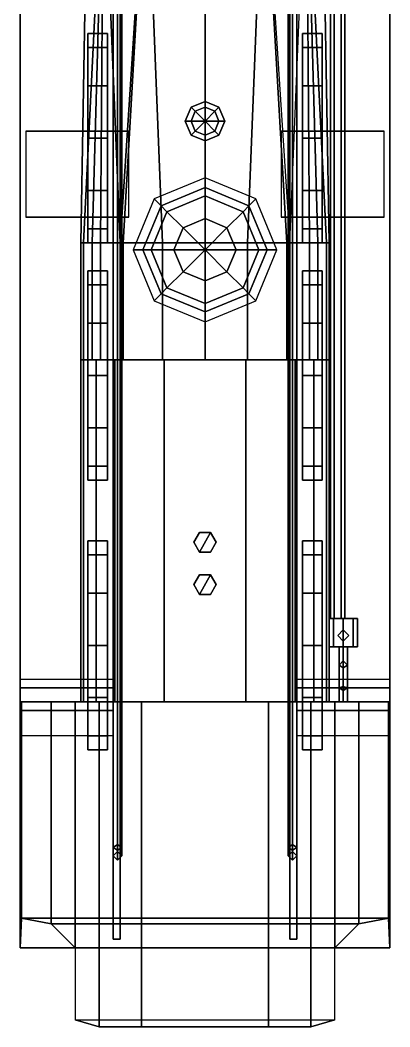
# Model space of a CAD drawing. Extents: x -1.3 to 1.3, y -6 to 6.1.
# Drawn here: x -1.31 to 1.31, y -6.05 to 1.07 of the extents above; entities that cross this region are included whole.
import ezdxf

# ---------------------------------------------------------------- set-up
doc = ezdxf.new("R2010")
doc.units = 0
doc.layers.get('0').update_dxf_attribs({"linetype": 'CONTINUOUS'})
doc.layers.add('WHEELS', color=2, linetype='CONTINUOUS')

msp = doc.modelspace()

# ---------------------------------------------------------------- linework, layer by layer
for points in [[(-0.65, 5.51, 0.37), (-0.65, -3.75, 0.37), (-0.65, -3.75, 1.88), (-0.65, 4.6, 1.88)], [(-0.6, -3.75, 1.88), (-0.6, -3.75, 0.37), (-0.6, 5.51, 0.37), (-0.6, 4.6, 1.88)], [(0.6, 5.51, 0.37), (0.6, -3.75, 0.37), (0.6, -3.75, 1.88), (0.6, 4.6, 1.88)], [(0.65, -3.75, 1.88), (0.65, -3.75, 0.37), (0.65, 5.51, 0.37), (0.65, 4.6, 1.88)], [(-0.65, 4.6, 1.88), (-0.65, -3.75, 1.88), (-0.6, -3.75, 1.88), (-0.6, 4.6, 1.88)], [(0.6, 4.6, 1.88), (0.6, -3.75, 1.88), (0.65, -3.75, 1.88), (0.65, 4.6, 1.88)], [(-1.31, 4.52, 1.7), (-1.31, 4.42, 1.61), (-1.31, -3.59, 1.61), (-1.31, -3.75, 1.7)], [(-0.65, -3.75, 1.7), (-0.65, 4.52, 1.7), (-1.31, 4.52, 1.7), (-1.31, -3.75, 1.7)], [(1.31, -3.75, 1.7), (1.31, 4.52, 1.7), (0.65, 4.52, 1.7), (0.65, -3.75, 1.7)], [(1.31, -3.59, 1.61), (1.31, 4.42, 1.61), (1.31, 4.52, 1.7), (1.31, -3.75, 1.7)], [(0.965, 3.795, 2.7733), (0.915, 3.745, 2.7733), (0.915, -3.16, 2.7733), (0.965, -3.16, 2.7733)], [(0.915, 3.745, 2.6867), (0.965, 3.795, 2.6867), (0.965, -3.16, 2.6867), (0.915, -3.16, 2.6867)], [(0.99, 3.82, 2.73), (0.965, 3.795, 2.7733), (0.965, -3.16, 2.7733), (0.99, -3.16, 2.73)], [(0.965, 3.795, 2.6867), (0.99, 3.82, 2.73), (0.99, -3.16, 2.73), (0.965, -3.16, 2.6867)], [(0.915, 3.745, 2.7733), (0.89, 3.72, 2.73), (0.89, -3.16, 2.73), (0.915, -3.16, 2.7733)], [(0.89, 3.72, 2.73), (0.915, 3.745, 2.6867), (0.915, -3.16, 2.6867), (0.89, -3.16, 2.73)], [(-0.65, 2.75, 0.28), (-0.62, 2.78, 0.25), (-0.62, -4.8, 0.25), (-0.65, -4.78, 0.28)], [(-0.62, 2.78, 0.25), (-0.59, 2.75, 0.28), (-0.59, -4.78, 0.28), (-0.62, -4.8, 0.25)], [(0.59, 2.75, 0.28), (0.62, 2.78, 0.25), (0.62, -4.8, 0.25), (0.59, -4.78, 0.28)], [(0.62, 2.78, 0.25), (0.65, 2.75, 0.28), (0.65, -4.78, 0.28), (0.62, -4.8, 0.25)], [(-0.62, 2.72, 0.31), (-0.65, 2.75, 0.28), (-0.65, -4.78, 0.28), (-0.62, -4.76, 0.31)], [(-0.59, 2.75, 0.28), (-0.62, 2.72, 0.31), (-0.62, -4.76, 0.31), (-0.59, -4.78, 0.28)], [(0.62, 2.72, 0.31), (0.59, 2.75, 0.28), (0.59, -4.78, 0.28), (0.62, -4.76, 0.31)], [(0.65, 2.75, 0.28), (0.62, 2.72, 0.31), (0.62, -4.76, 0.31), (0.65, -4.78, 0.28)], [(-0.83, 2.36, 2.73), (-0.7188, 2.36, 2.315), (-0.8, -0.5, 2.4), (-0.88, -0.5, 2.73)], [(-0.7188, 2.36, 3.145), (-0.83, 2.36, 2.73), (-0.88, -0.5, 2.73), (-0.86, -0.5, 3.11)], [(-0.7188, 2.36, 3.145), (-0.7188, 2.36, 3.145), (-0.86, -0.5, 3.11), (-0.74, -0.5, 3.38)], [(-0.8, -0.5, 2.4), (-0.7188, 2.36, 2.315), (-0.6, -0.5, 2.12)], [(-0.415, 2.36, 3.4488), (-0.7188, 2.36, 3.145), (-0.74, -0.5, 3.38), (-0.58, -0.5, 3.56)], [(-0.7188, 2.36, 2.315), (-0.415, 2.36, 2.0112), (-0.6, -0.5, 2.12)], [(-0.6, -0.5, 2.12), (-0.415, 2.36, 2.0112), (-0.3, -0.5, 1.94)], [(-0.415, 2.36, 3.4488), (-0.415, 2.36, 3.4488), (-0.58, -0.5, 3.56), (-0.3, -0.5, 3.72)], [(0, 2.36, 3.56), (-0.415, 2.36, 3.4488), (-0.3, -0.5, 3.72), (0, -0.5, 3.76)], [(-0.415, 2.36, 2.0112), (0, 2.36, 1.9), (0, -0.5, 1.9), (-0.3, -0.5, 1.94)], [(0.415, 2.36, 3.4488), (0, 2.36, 3.56), (0, -0.5, 3.76), (0.3, -0.5, 3.72)], [(0, 2.36, 1.9), (0.415, 2.36, 2.0112), (0.3, -0.5, 1.94), (0, -0.5, 1.9)], [(0.415, 2.36, 2.0112), (0.415, 2.36, 2.0112), (0.6, -0.5, 2.12), (0.3, -0.5, 1.94)], [(0.415, 2.36, 3.4488), (0.415, 2.36, 3.4488), (0.3, -0.5, 3.72), (0.58, -0.5, 3.56)], [(0.7188, 2.36, 3.145), (0.415, 2.36, 3.4488), (0.58, -0.5, 3.56), (0.74, -0.5, 3.38)], [(0.7188, 2.36, 2.315), (0.7188, 2.36, 2.315), (0.8, -0.5, 2.4), (0.6, -0.5, 2.12)], [(0.83, 2.36, 2.73), (0.7188, 2.36, 3.145), (0.86, -0.5, 3.11), (0.88, -0.5, 2.73)], [(0.7188, 2.36, 2.315), (0.83, 2.36, 2.73), (0.88, -0.5, 2.73), (0.8, -0.5, 2.4)], [(0.7188, 2.36, 3.145), (0.7188, 2.36, 3.145), (0.74, -0.5, 3.38), (0.86, -0.5, 3.11)], [(0, 0.459, 3.869), (0, 0.5, 3.77), (-0.099, 0.459, 3.77), (-0.07, 0.43, 3.869)], [(0, 0.5, 3.68), (-0.099, 0.459, 3.65), (-0.099, 0.459, 3.77), (0, 0.5, 3.77)], [(0.07, 0.43, 3.869), (0.099, 0.459, 3.77), (0, 0.5, 3.77), (0, 0.459, 3.869)], [(0.099, 0.459, 3.65), (0, 0.5, 3.68), (0, 0.5, 3.77), (0.099, 0.459, 3.77)], [(-0.07, 0.43, 3.869), (-0.099, 0.459, 3.77), (-0.14, 0.36, 3.77), (-0.099, 0.36, 3.869)], [(-0.099, 0.459, 3.65), (-0.14, 0.36, 3.63), (-0.14, 0.36, 3.77), (-0.099, 0.459, 3.77)], [(0, 0.36, 3.91), (-0.07, 0.43, 3.869), (-0.099, 0.36, 3.869), (0, 0.36, 3.91)], [(0, 0.36, 3.91), (0, 0.459, 3.869), (-0.07, 0.43, 3.869), (0, 0.36, 3.91)], [(0, 0.36, 3.91), (0.07, 0.43, 3.869), (0, 0.459, 3.869), (0, 0.36, 3.91)], [(0, 0.36, 3.91), (0.099, 0.36, 3.869), (0.07, 0.43, 3.869), (0, 0.36, 3.91)], [(0.099, 0.36, 3.869), (0.14, 0.36, 3.77), (0.099, 0.459, 3.77), (0.07, 0.43, 3.869)], [(0.14, 0.36, 3.63), (0.099, 0.459, 3.65), (0.099, 0.459, 3.77), (0.14, 0.36, 3.77)], [(-0.099, 0.36, 3.869), (-0.14, 0.36, 3.77), (-0.099, 0.261, 3.77), (-0.07, 0.29, 3.869)], [(-0.14, 0.36, 3.63), (-0.099, 0.261, 3.67), (-0.099, 0.261, 3.77), (-0.14, 0.36, 3.77)], [(0, 0.36, 3.91), (-0.099, 0.36, 3.869), (-0.07, 0.29, 3.869), (0, 0.36, 3.91)], [(0, 0.36, 3.91), (-0.07, 0.29, 3.869), (0, 0.261, 3.869), (0, 0.36, 3.91)], [(0, 0.36, 3.91), (0, 0.261, 3.869), (0.07, 0.29, 3.869), (0, 0.36, 3.91)], [(0, 0.36, 3.91), (0.07, 0.29, 3.869), (0.099, 0.36, 3.869), (0, 0.36, 3.91)], [(0.07, 0.29, 3.869), (0.099, 0.261, 3.77), (0.14, 0.36, 3.77), (0.099, 0.36, 3.869)], [(0.099, 0.261, 3.67), (0.14, 0.36, 3.63), (0.14, 0.36, 3.77), (0.099, 0.261, 3.77)], [(-0.54, 0.29, 2.14), (-1.27, 0.29, 1.7), (-1.27, -0.32, 1.7), (-0.54, -0.32, 2.14)], [(-0.54, 0.29, 2.14), (-0.65, 0.29, 1.7), (-1.27, 0.29, 1.7), (-0.54, 0.29, 2.14)], [(-0.07, 0.29, 3.869), (-0.099, 0.261, 3.77), (0, 0.22, 3.77), (0, 0.261, 3.869)], [(0, 0.261, 3.869), (0, 0.22, 3.77), (0.099, 0.261, 3.77), (0.07, 0.29, 3.869)], [(0.54, -0.32, 2.14), (1.27, -0.32, 1.7), (1.27, 0.29, 1.7), (0.54, 0.29, 2.14)], [(0.54, 0.29, 2.14), (1.27, 0.29, 1.7), (0.65, 0.29, 1.7), (0.54, 0.29, 2.14)], [(-0.099, 0.261, 3.67), (0, 0.22, 3.7), (0, 0.22, 3.77), (-0.099, 0.261, 3.77)], [(0, 0.22, 3.7), (0.099, 0.261, 3.67), (0.099, 0.261, 3.77), (0, 0.22, 3.77)], [(-0.3111, -0.2389, 3.79), (0, -0.11, 3.79), (0, -0.04, 3.72), (-0.3606, -0.1894, 3.63)], [(0, -0.11, 3.79), (0.3111, -0.2389, 3.79), (0.3606, -0.1894, 3.63), (0, -0.04, 3.72)], [(0, -0.1689, 3.88), (0, -0.11, 3.79), (-0.3111, -0.2389, 3.79), (-0.2694, -0.2806, 3.88)], [(0.2694, -0.2806, 3.88), (0.3111, -0.2389, 3.79), (0, -0.11, 3.79), (0, -0.1689, 3.88)], [(-0.44, -0.55, 3.79), (-0.3111, -0.2389, 3.79), (-0.3606, -0.1894, 3.63), (-0.51, -0.55, 3.6)], [(0, -0.33, 3.94), (0, -0.1689, 3.88), (-0.2694, -0.2806, 3.88), (-0.1556, -0.3944, 3.94)], [(0.1556, -0.3944, 3.94), (0.2694, -0.2806, 3.88), (0, -0.1689, 3.88), (0, -0.33, 3.94)], [(0.3111, -0.2389, 3.79), (0.44, -0.55, 3.79), (0.51, -0.55, 3.6), (0.3606, -0.1894, 3.63)], [(-0.2694, -0.2806, 3.88), (-0.3111, -0.2389, 3.79), (-0.44, -0.55, 3.79), (-0.3811, -0.55, 3.88)], [(-0.1556, -0.3944, 3.94), (-0.2694, -0.2806, 3.88), (-0.3811, -0.55, 3.88), (-0.22, -0.55, 3.94)], [(0.22, -0.55, 3.94), (0.3811, -0.55, 3.88), (0.2694, -0.2806, 3.88), (0.1556, -0.3944, 3.94)], [(0.3811, -0.55, 3.88), (0.44, -0.55, 3.79), (0.3111, -0.2389, 3.79), (0.2694, -0.2806, 3.88)], [(-0.54, -0.32, 2.14), (-1.27, -0.32, 1.7), (-0.65, -0.32, 1.7), (-0.54, -0.32, 2.14)], [(0, -0.55, 3.95), (0, -0.33, 3.94), (-0.1556, -0.3944, 3.94), (0, -0.55, 3.95)], [(0, -0.55, 3.95), (0.1556, -0.3944, 3.94), (0, -0.33, 3.94), (0, -0.55, 3.95)], [(0.54, -0.32, 2.14), (0.65, -0.32, 1.7), (1.27, -0.32, 1.7), (0.54, -0.32, 2.14)], [(0, -0.55, 3.95), (-0.1556, -0.3944, 3.94), (-0.22, -0.55, 3.94), (0, -0.55, 3.95)], [(0, -0.55, 3.95), (0.22, -0.55, 3.94), (0.1556, -0.3944, 3.94), (0, -0.55, 3.95)], [(-0.86, -0.5, 3.11), (-0.88, -0.5, 2.73), (-0.88, -1.33, 2.73), (-0.86, -1.33, 3.11)], [(-0.88, -0.5, 2.73), (-0.8, -0.5, 2.4), (-0.8, -1.33, 2.4), (-0.88, -1.33, 2.73)], [(-0.74, -0.5, 3.38), (-0.86, -0.5, 3.11), (-0.86, -1.33, 3.11), (-0.74, -1.33, 3.38)], [(-0.8, -0.5, 2.4), (-0.6, -0.5, 2.12), (-0.6, -1.33, 2.12), (-0.8, -1.33, 2.4)], [(-0.58, -0.5, 3.56), (-0.74, -0.5, 3.38), (-0.74, -1.33, 3.38), (-0.58, -1.33, 3.56)], [(-0.6, -0.5, 2.12), (-0.3, -0.5, 1.94), (-0.3, -1.33, 1.94), (-0.6, -1.33, 2.12)], [(-0.3, -0.5, 3.72), (-0.58, -0.5, 3.56), (-0.58, -1.33, 3.56), (-0.3, -1.33, 3.72)], [(-0.3111, -0.8611, 3.79), (-0.44, -0.55, 3.79), (-0.51, -0.55, 3.6), (-0.3606, -0.9106, 3.66)], [(-0.3811, -0.55, 3.88), (-0.44, -0.55, 3.79), (-0.3111, -0.8611, 3.79), (-0.2694, -0.8194, 3.88)], [(-0.22, -0.55, 3.94), (-0.3811, -0.55, 3.88), (-0.2694, -0.8194, 3.88), (-0.1556, -0.7056, 3.94)], [(0, -0.5, 3.76), (-0.3, -0.5, 3.72), (-0.3, -1.33, 3.72), (0, -1.33, 3.76)], [(-0.3, -0.5, 1.94), (0, -0.5, 1.9), (0, -1.33, 1.9), (-0.3, -1.33, 1.94)], [(0, -0.55, 3.95), (-0.22, -0.55, 3.94), (-0.1556, -0.7056, 3.94), (0, -0.55, 3.95)], [(0, -0.55, 3.95), (-0.1556, -0.7056, 3.94), (0, -0.77, 3.94), (0, -0.55, 3.95)], [(0.3, -0.5, 3.72), (0, -0.5, 3.76), (0, -1.33, 3.76), (0.3, -1.33, 3.72)], [(0, -0.5, 1.9), (0.3, -0.5, 1.94), (0.3, -1.33, 1.94), (0, -1.33, 1.9)], [(0, -0.55, 3.95), (0, -0.77, 3.94), (0.1556, -0.7056, 3.94), (0, -0.55, 3.95)], [(0, -0.55, 3.95), (0.1556, -0.7056, 3.94), (0.22, -0.55, 3.94), (0, -0.55, 3.95)], [(0.1556, -0.7056, 3.94), (0.2694, -0.8194, 3.88), (0.3811, -0.55, 3.88), (0.22, -0.55, 3.94)], [(0.2694, -0.8194, 3.88), (0.3111, -0.8611, 3.79), (0.44, -0.55, 3.79), (0.3811, -0.55, 3.88)], [(0.3, -0.5, 1.94), (0.6, -0.5, 2.12), (0.6, -1.33, 2.12), (0.3, -1.33, 1.94)], [(0.58, -0.5, 3.56), (0.3, -0.5, 3.72), (0.3, -1.33, 3.72), (0.58, -1.33, 3.56)], [(0.44, -0.55, 3.79), (0.3111, -0.8611, 3.79), (0.3606, -0.9106, 3.66), (0.51, -0.55, 3.6)], [(0.74, -0.5, 3.38), (0.58, -0.5, 3.56), (0.58, -1.33, 3.56), (0.74, -1.33, 3.38)], [(0.6, -0.5, 2.12), (0.8, -0.5, 2.4), (0.8, -1.33, 2.4), (0.6, -1.33, 2.12)], [(0.86, -0.5, 3.11), (0.74, -0.5, 3.38), (0.74, -1.33, 3.38), (0.86, -1.33, 3.11)], [(0.8, -0.5, 2.4), (0.88, -0.5, 2.73), (0.88, -1.33, 2.73), (0.8, -1.33, 2.4)], [(0.88, -0.5, 2.73), (0.86, -0.5, 3.11), (0.86, -1.33, 3.11), (0.88, -1.33, 2.73)], [(-0.1556, -0.7056, 3.94), (-0.2694, -0.8194, 3.88), (0, -0.9311, 3.88), (0, -0.77, 3.94)], [(0, -0.77, 3.94), (0, -0.9311, 3.88), (0.2694, -0.8194, 3.88), (0.1556, -0.7056, 3.94)], [(-0.2694, -0.8194, 3.88), (-0.3111, -0.8611, 3.79), (0, -0.99, 3.79), (0, -0.9311, 3.88)], [(0, -0.9311, 3.88), (0, -0.99, 3.79), (0.3111, -0.8611, 3.79), (0.2694, -0.8194, 3.88)], [(0, -0.99, 3.79), (-0.3111, -0.8611, 3.79), (-0.3606, -0.9106, 3.66), (0, -1.06, 3.76)], [(0.3111, -0.8611, 3.79), (0, -0.99, 3.79), (0, -1.06, 3.76), (0.3606, -0.9106, 3.66)], [(-0.88, -1.33, 1.88), (-0.88, -3.75, 1.88), (-0.88, -3.75, 2.73), (-0.88, -1.33, 2.73)], [(0.88, -1.33, 2.73), (0.88, -1.33, 1.88), (-0.88, -1.33, 1.88), (-0.88, -1.33, 2.73)], [(-0.88, -1.33, 2.73), (-0.86, -1.33, 3.3), (0.86, -1.33, 3.3), (0.88, -1.33, 2.73)], [(-0.88, -3.75, 2.73), (-0.86, -3.75, 3.3), (-0.86, -1.33, 3.3), (-0.88, -1.33, 2.73)], [(-0.86, -1.33, 3.3), (-0.86, -3.75, 3.3), (-0.77, -3.75, 3.56), (-0.77, -1.33, 3.56)], [(0.77, -1.33, 3.56), (0.86, -1.33, 3.3), (-0.86, -1.33, 3.3), (-0.77, -1.33, 3.56)], [(-0.77, -3.75, 3.56), (-0.64, -3.75, 3.65), (-0.64, -1.33, 3.65), (-0.77, -1.33, 3.56)], [(-0.77, -1.33, 3.56), (-0.64, -1.33, 3.65), (0.64, -1.33, 3.65), (0.77, -1.33, 3.56)], [(0.29, -1.33, 3.76), (0.64, -1.33, 3.65), (-0.64, -1.33, 3.65), (-0.29, -1.33, 3.76)], [(-0.64, -1.33, 3.65), (-0.64, -3.75, 3.65), (-0.29, -3.75, 3.76), (-0.29, -1.33, 3.76)], [(-0.29, -1.33, 3.76), (-0.29, -3.75, 3.76), (0.29, -3.75, 3.76), (0.29, -1.33, 3.76)], [(0.29, -3.75, 3.76), (0.64, -3.75, 3.65), (0.64, -1.33, 3.65), (0.29, -1.33, 3.76)], [(0.64, -1.33, 3.65), (0.64, -3.75, 3.65), (0.77, -3.75, 3.56), (0.77, -1.33, 3.56)], [(0.77, -3.75, 3.56), (0.86, -3.75, 3.3), (0.86, -1.33, 3.3), (0.77, -1.33, 3.56)], [(0.86, -1.33, 3.3), (0.86, -3.75, 3.3), (0.88, -3.75, 2.73), (0.88, -1.33, 2.73)], [(0.88, -3.75, 2.73), (0.88, -3.75, 1.88), (0.88, -1.33, 1.88), (0.88, -1.33, 2.73)], [(-0.04, -2.5507, 3.76), (-0.08, -2.62, 3.76), (-0.08, -2.62, 3.94), (-0.04, -2.5507, 3.94)], [(-0.04, -2.5507, 3.94), (-0.08, -2.62, 3.94), (-0.04, -2.6893, 3.94), (0.04, -2.5507, 3.94)], [(0.04, -2.5507, 3.76), (-0.04, -2.5507, 3.76), (-0.04, -2.5507, 3.94), (0.04, -2.5507, 3.94)], [(0.04, -2.5507, 3.94), (-0.04, -2.6893, 3.94), (0.04, -2.6893, 3.94), (0.08, -2.62, 3.94)], [(0.08, -2.62, 3.76), (0.04, -2.5507, 3.76), (0.04, -2.5507, 3.94), (0.08, -2.62, 3.94)], [(-0.08, -2.62, 3.76), (-0.04, -2.6893, 3.76), (-0.04, -2.6893, 3.94), (-0.08, -2.62, 3.94)], [(0.04, -2.6893, 3.76), (0.08, -2.62, 3.76), (0.08, -2.62, 3.94), (0.04, -2.6893, 3.94)], [(-0.04, -2.6893, 3.76), (0.04, -2.6893, 3.76), (0.04, -2.6893, 3.94), (-0.04, -2.6893, 3.94)], [(-0.04, -2.8507, 3.94), (-0.08, -2.92, 3.94), (-0.04, -2.9893, 3.94), (0.04, -2.8507, 3.94)], [(-0.04, -2.8507, 3.76), (-0.08, -2.92, 3.76), (-0.08, -2.92, 3.94), (-0.04, -2.8507, 3.94)], [(-0.08, -2.92, 3.76), (-0.04, -2.9893, 3.76), (-0.04, -2.9893, 3.94), (-0.08, -2.92, 3.94)], [(0.04, -2.8507, 3.94), (-0.04, -2.9893, 3.94), (0.04, -2.9893, 3.94), (0.08, -2.92, 3.94)], [(0.04, -2.8507, 3.76), (-0.04, -2.8507, 3.76), (-0.04, -2.8507, 3.94), (0.04, -2.8507, 3.94)], [(0.08, -2.92, 3.76), (0.04, -2.8507, 3.76), (0.04, -2.8507, 3.94), (0.08, -2.92, 3.94)], [(0.04, -2.9893, 3.76), (0.08, -2.92, 3.76), (0.08, -2.92, 3.94), (0.04, -2.9893, 3.94)], [(-0.04, -2.9893, 3.76), (0.04, -2.9893, 3.76), (0.04, -2.9893, 3.94), (-0.04, -2.9893, 3.94)], [(0.9093, -3.16, 2.8007), (0.88, -3.16, 2.73), (0.88, -3.36, 2.73), (0.9093, -3.36, 2.8007)], [(0.88, -3.16, 2.73), (0.9093, -3.16, 2.6593), (0.9093, -3.36, 2.6593), (0.88, -3.36, 2.73)], [(0.88, -3.16, 2.73), (1.0507, -3.16, 2.8007), (1.08, -3.16, 2.73), (0.9093, -3.16, 2.6593)], [(0.9093, -3.16, 2.8007), (0.98, -3.16, 2.83), (1.0507, -3.16, 2.8007), (0.88, -3.16, 2.73)], [(0.98, -3.16, 2.83), (0.9093, -3.16, 2.8007), (0.9093, -3.36, 2.8007), (0.98, -3.36, 2.83)], [(0.9093, -3.16, 2.6593), (0.98, -3.16, 2.63), (0.98, -3.36, 2.63), (0.9093, -3.36, 2.6593)], [(0.9093, -3.16, 2.6593), (1.08, -3.16, 2.73), (1.0507, -3.16, 2.6593), (0.98, -3.16, 2.63)], [(1.0507, -3.16, 2.8007), (0.98, -3.16, 2.83), (0.98, -3.36, 2.83), (1.0507, -3.36, 2.8007)], [(0.98, -3.16, 2.63), (1.0507, -3.16, 2.6593), (1.0507, -3.36, 2.6593), (0.98, -3.36, 2.63)], [(1.08, -3.16, 2.73), (1.0507, -3.16, 2.8007), (1.0507, -3.36, 2.8007), (1.08, -3.36, 2.73)], [(1.0507, -3.16, 2.6593), (1.08, -3.16, 2.73), (1.08, -3.36, 2.73), (1.0507, -3.36, 2.6593)], [(0.98, -3.24, 1.7), (0.94, -3.28, 1.7), (0.94, -3.28, 2.66), (0.98, -3.24, 2.63)], [(1.02, -3.28, 1.7), (0.98, -3.24, 1.7), (0.98, -3.24, 2.63), (1.02, -3.28, 2.66)], [(0.94, -3.28, 1.7), (0.98, -3.32, 1.7), (0.98, -3.32, 2.63), (0.94, -3.28, 2.66)], [(0.98, -3.32, 1.7), (1.02, -3.28, 1.7), (1.02, -3.28, 2.66), (0.98, -3.32, 2.63)], [(1.08, -3.36, 2.73), (0.9093, -3.36, 2.8007), (0.88, -3.36, 2.73), (1.0507, -3.36, 2.6593)], [(1.0507, -3.36, 2.6593), (0.88, -3.36, 2.73), (0.9093, -3.36, 2.6593), (0.98, -3.36, 2.63)], [(1.0507, -3.36, 2.8007), (0.98, -3.36, 2.83), (0.9093, -3.36, 2.8007), (1.08, -3.36, 2.73)], [(0.98, -3.36, 2.76), (0.95, -3.36, 2.73), (0.95, -3.49, 2.73), (0.98, -3.51, 2.76)], [(0.95, -3.36, 2.73), (0.98, -3.36, 2.7), (0.98, -3.46, 2.7), (0.95, -3.49, 2.73)], [(1.01, -3.36, 2.73), (0.98, -3.36, 2.76), (0.98, -3.51, 2.76), (1.01, -3.49, 2.73)], [(0.98, -3.36, 2.7), (1.01, -3.36, 2.73), (1.01, -3.49, 2.73), (0.98, -3.46, 2.7)], [(0.95, -3.49, 2.73), (0.98, -3.46, 2.7), (0.98, -3.64, 2.52), (0.95, -3.65, 2.55)], [(0.98, -3.51, 2.76), (0.95, -3.49, 2.73), (0.95, -3.65, 2.55), (0.98, -3.67, 2.58)], [(0.98, -3.46, 2.7), (1.01, -3.49, 2.73), (1.01, -3.65, 2.55), (0.98, -3.64, 2.52)], [(1.01, -3.49, 2.73), (0.98, -3.51, 2.76), (0.98, -3.67, 2.58), (1.01, -3.65, 2.55)], [(-1.31, -3.75, 1.7), (-1.31, -3.59, 1.61), (-1.31, -3.65, 1.54), (-1.31, -3.75, 1.7)], [(-1.31, -3.65, 1.54), (-1.31, -3.59, 1.61), (-0.65, -3.59, 1.61), (-0.65, -3.65, 1.54)], [(0.65, -3.65, 1.54), (0.65, -3.59, 1.61), (1.31, -3.59, 1.61), (1.31, -3.65, 1.54)], [(1.31, -3.65, 1.54), (1.31, -3.59, 1.61), (1.31, -3.75, 1.7)], [(-1.31, -3.75, 1.7), (-1.31, -3.65, 1.54), (-1.31, -3.65, 1.45), (-1.31, -3.75, 1.47)], [(-1.31, -3.75, 1.47), (-1.31, -3.65, 1.45), (-1.31, -3.81, 1.22), (-1.31, -3.87, 1.32)], [(-1.31, -3.65, 1.45), (-1.31, -3.65, 1.54), (-0.65, -3.65, 1.54), (-0.65, -3.65, 1.45)], [(-1.31, -3.81, 1.22), (-1.31, -3.65, 1.45), (-0.65, -3.65, 1.45), (-0.65, -3.81, 1.22)], [(0.65, -3.65, 1.45), (0.65, -3.65, 1.54), (1.31, -3.65, 1.54), (1.31, -3.65, 1.45)], [(0.65, -3.81, 1.22), (0.65, -3.65, 1.45), (1.31, -3.65, 1.45), (1.31, -3.81, 1.22)], [(0.95, -3.65, 2.55), (0.98, -3.64, 2.52), (0.98, -3.75, 2.52), (0.95, -3.75, 2.55)], [(0.98, -3.67, 2.58), (0.95, -3.65, 2.55), (0.95, -3.75, 2.55), (0.98, -3.75, 2.58)], [(0.98, -3.64, 2.52), (1.01, -3.65, 2.55), (1.01, -3.75, 2.55), (0.98, -3.75, 2.52)], [(1.01, -3.65, 2.55), (0.98, -3.67, 2.58), (0.98, -3.75, 2.58), (1.01, -3.75, 2.55)], [(1.31, -3.65, 1.45), (1.31, -3.65, 1.54), (1.31, -3.75, 1.7), (1.31, -3.75, 1.47)], [(1.31, -3.81, 1.22), (1.31, -3.65, 1.45), (1.31, -3.75, 1.47), (1.31, -3.87, 1.32)], [(-1.3, -3.75, 1.47), (-1.3, -3.75, 1.7), (-1.31, -3.75, 1.7), (-1.31, -3.75, 1.47)], [(-1.3, -3.87, 1.32), (-1.3, -3.75, 1.47), (-1.31, -3.75, 1.47), (-1.31, -3.87, 1.32)], [(-1.3, -3.75, 1.47), (-1.3, -5.28, 1.26), (-1.3, -5.28, 3.25), (-1.3, -3.75, 3.25)], [(1.3, -3.75, 3.25), (1.3, -3.75, 1.47), (-1.3, -3.75, 1.47), (-1.3, -3.75, 3.25)], [(-1.3, -3.87, 1.32), (-1.3, -3.99, 1.26), (-1.3, -5.28, 1.26), (-1.3, -3.75, 1.47)], [(-1.3, -3.75, 3.25), (-1.3, -5.28, 3.25), (-1.09, -5.32, 3.41), (-1.09, -3.75, 3.41)], [(1.09, -3.75, 3.41), (1.3, -3.75, 3.25), (-1.3, -3.75, 3.25), (-1.09, -3.75, 3.41)], [(-1.09, -3.75, 3.41), (-0.92, -3.75, 3.54), (0.92, -3.75, 3.54), (1.09, -3.75, 3.41)], [(-1.09, -5.32, 3.41), (-0.92, -5.49, 3.54), (-0.92, -3.75, 3.54), (-1.09, -3.75, 3.41)], [(0.75, -3.75, 3.68), (0.92, -3.75, 3.54), (-0.92, -3.75, 3.54), (-0.75, -3.75, 3.68)], [(-0.92, -3.75, 3.54), (-0.92, -6, 3.54), (-0.75, -6.05, 3.68), (-0.75, -3.75, 3.68)], [(-0.75, -3.75, 3.68), (-0.45, -3.75, 3.86), (0.45, -3.75, 3.86), (0.75, -3.75, 3.68)], [(-0.75, -6.05, 3.68), (-0.45, -6.05, 3.86), (-0.45, -3.75, 3.86), (-0.75, -3.75, 3.68)], [(-0.65, -3.75, 0.37), (-0.65, -5.43, 0.37), (-0.65, -5.43, 1.14), (-0.65, -3.75, 1.14)], [(-0.6, -5.43, 1.14), (-0.6, -5.43, 0.37), (-0.6, -3.75, 0.37), (-0.6, -3.75, 1.14)], [(-0.45, -3.75, 3.86), (-0.45, -6.05, 3.86), (0.45, -6.05, 3.86), (0.45, -3.75, 3.86)], [(0.45, -3.75, 3.86), (0.45, -6.05, 3.86), (0.75, -6.05, 3.68), (0.75, -3.75, 3.68)], [(0.6, -3.75, 0.37), (0.6, -5.43, 0.37), (0.6, -5.43, 1.14), (0.6, -3.75, 1.14)], [(0.65, -5.43, 1.14), (0.65, -5.43, 0.37), (0.65, -3.75, 0.37), (0.65, -3.75, 1.14)], [(0.75, -6.05, 3.68), (0.92, -6, 3.54), (0.92, -3.75, 3.54), (0.75, -3.75, 3.68)], [(0.92, -3.75, 3.54), (0.92, -5.49, 3.54), (1.09, -5.32, 3.41), (1.09, -3.75, 3.41)], [(1.09, -5.32, 3.41), (1.3, -5.28, 3.25), (1.3, -3.75, 3.25), (1.09, -3.75, 3.41)], [(1.31, -3.75, 1.47), (1.31, -3.75, 1.7), (1.3, -3.75, 1.7), (1.3, -3.75, 1.47)], [(1.31, -3.87, 1.32), (1.31, -3.75, 1.47), (1.3, -3.75, 1.47), (1.3, -3.87, 1.32)], [(1.3, -5.28, 3.25), (1.3, -5.28, 1.26), (1.3, -3.75, 1.47), (1.3, -3.75, 3.25)], [(1.3, -5.28, 1.26), (1.3, -3.99, 1.26), (1.3, -3.87, 1.32), (1.3, -3.75, 1.47)], [(-1.31, -3.87, 1.32), (-1.31, -3.81, 1.22), (-1.31, -3.99, 1.14), (-1.31, -3.99, 1.26)], [(-1.31, -3.99, 1.14), (-1.31, -3.81, 1.22), (-0.65, -3.81, 1.22), (-0.65, -3.99, 1.14)], [(0.65, -3.99, 1.14), (0.65, -3.81, 1.22), (1.31, -3.81, 1.22), (1.31, -3.99, 1.14)], [(1.31, -3.99, 1.14), (1.31, -3.81, 1.22), (1.31, -3.87, 1.32), (1.31, -3.99, 1.26)], [(-1.3, -3.99, 1.26), (-1.3, -3.87, 1.32), (-1.31, -3.87, 1.32), (-1.31, -3.99, 1.26)], [(1.31, -3.99, 1.26), (1.31, -3.87, 1.32), (1.3, -3.87, 1.32), (1.3, -3.99, 1.26)], [(-1.31, -3.99, 1.26), (-1.31, -3.99, 1.14), (-1.31, -5.49, 1.14), (-1.31, -5.49, 1.26)], [(-1.3, -5.28, 1.26), (-1.3, -3.99, 1.26), (-1.31, -3.99, 1.26), (-1.31, -5.49, 1.26)], [(1.31, -5.49, 1.26), (1.31, -3.99, 1.26), (1.3, -3.99, 1.26), (1.3, -5.28, 1.26)], [(1.31, -5.49, 1.14), (1.31, -3.99, 1.14), (1.31, -3.99, 1.26), (1.31, -5.49, 1.26)], [(-0.62, -4.76, 0.31), (-0.65, -4.78, 0.28), (-0.65, -4.84, 0.37), (-0.62, -4.81, 0.37)], [(-0.59, -4.78, 0.28), (-0.62, -4.76, 0.31), (-0.62, -4.81, 0.37), (-0.59, -4.84, 0.37)], [(0.62, -4.76, 0.31), (0.59, -4.78, 0.28), (0.59, -4.84, 0.37), (0.62, -4.81, 0.37)], [(0.65, -4.78, 0.28), (0.62, -4.76, 0.31), (0.62, -4.81, 0.37), (0.65, -4.84, 0.37)], [(-0.65, -4.78, 0.28), (-0.62, -4.8, 0.25), (-0.62, -4.87, 0.37), (-0.65, -4.84, 0.37)], [(-0.62, -4.8, 0.25), (-0.59, -4.78, 0.28), (-0.59, -4.84, 0.37), (-0.62, -4.87, 0.37)], [(0.59, -4.78, 0.28), (0.62, -4.8, 0.25), (0.62, -4.87, 0.37), (0.59, -4.84, 0.37)], [(0.62, -4.8, 0.25), (0.65, -4.78, 0.28), (0.65, -4.84, 0.37), (0.62, -4.87, 0.37)], [(-1.3, -5.28, 1.26), (-1.31, -5.49, 1.26), (1.31, -5.49, 1.26), (1.3, -5.28, 1.26)], [(-1.3, -5.28, 3.25), (-1.3, -5.28, 1.26), (1.3, -5.28, 1.26), (1.3, -5.28, 3.25)], [(-1.09, -5.32, 3.41), (-1.3, -5.28, 3.25), (1.3, -5.28, 3.25), (1.09, -5.32, 3.41)], [(1.09, -5.32, 3.41), (0.92, -5.49, 3.54), (-0.92, -5.49, 3.54), (-1.09, -5.32, 3.41)], [(-0.65, -5.43, 1.14), (-0.65, -5.43, 0.37), (-0.6, -5.43, 0.37), (-0.6, -5.43, 1.14)], [(0.6, -5.43, 1.14), (0.6, -5.43, 0.37), (0.65, -5.43, 0.37), (0.65, -5.43, 1.14)], [(-1.31, -5.49, 1.26), (-1.31, -5.49, 1.14), (1.31, -5.49, 1.14), (1.31, -5.49, 1.26)], [(-0.75, -6.05, 3.68), (-0.92, -6, 3.54), (0.92, -6, 3.54), (0.75, -6.05, 3.68)], [(0.75, -6.05, 3.68), (0.45, -6.05, 3.86), (-0.45, -6.05, 3.86), (-0.75, -6.05, 3.68)]]:
    msp.add_3dface(points)
at = {"layer": 'WHEELS'}
for points in [[(-0.83, -0.4009, 1.08), (-0.83, 0.98, 0.71), (-0.83, 0.8809, 0.34), (-0.83, -0.5, 0.71)], [(-0.83, -0.13, 1.3509), (-0.83, 0.8809, 1.08), (-0.83, 0.98, 0.71), (-0.83, -0.4009, 1.08)], [(-0.69, 0.8809, 1.08), (-0.69, 0.98, 0.71), (-0.83, 0.98, 0.71), (-0.83, 0.8809, 1.08)], [(-0.69, 0.98, 0.71), (-0.69, 0.8809, 0.34), (-0.83, 0.8809, 0.34), (-0.83, 0.98, 0.71)], [(0.69, 0.98, 0.71), (0.69, 0.8809, 1.08), (0.83, 0.8809, 1.08), (0.83, 0.98, 0.71)], [(0.69, 0.8809, 0.34), (0.69, 0.98, 0.71), (0.83, 0.98, 0.71), (0.83, 0.8809, 0.34)], [(0.83, 0.98, 0.71), (0.83, -0.4009, 0.34), (0.83, -0.13, 0.0691), (0.83, 0.8809, 0.34)], [(0.83, 0.8809, 1.08), (0.83, -0.5, 0.71), (0.83, -0.4009, 0.34), (0.83, 0.98, 0.71)], [(-0.83, -0.5, 0.71), (-0.83, 0.8809, 0.34), (-0.83, 0.61, 0.0691), (-0.83, -0.4009, 0.34)], [(-0.69, 0.8809, 0.34), (-0.69, 0.61, 0.0691), (-0.83, 0.61, 0.0691), (-0.83, 0.8809, 0.34)], [(-0.83, 0.24, 1.45), (-0.83, 0.61, 1.3509), (-0.83, 0.8809, 1.08), (-0.83, -0.13, 1.3509)], [(-0.69, 0.61, 1.3509), (-0.69, 0.8809, 1.08), (-0.83, 0.8809, 1.08), (-0.83, 0.61, 1.3509)], [(0.69, 0.61, 0.0691), (0.69, 0.8809, 0.34), (0.83, 0.8809, 0.34), (0.83, 0.61, 0.0691)], [(0.69, 0.8809, 1.08), (0.69, 0.61, 1.3509), (0.83, 0.61, 1.3509), (0.83, 0.8809, 1.08)], [(0.83, 0.8809, 0.34), (0.83, -0.13, 0.0691), (0.83, 0.24, -0.03), (0.83, 0.61, 0.0691)], [(0.83, 0.61, 1.3509), (0.83, -0.4009, 1.08), (0.83, -0.5, 0.71), (0.83, 0.8809, 1.08)], [(-0.83, -0.4009, 0.34), (-0.83, 0.61, 0.0691), (-0.83, 0.24, -0.03), (-0.83, -0.13, 0.0691)], [(-0.69, 0.61, 0.0691), (-0.69, 0.24, -0.03), (-0.83, 0.24, -0.03), (-0.83, 0.61, 0.0691)], [(-0.69, 0.24, 1.45), (-0.69, 0.61, 1.3509), (-0.83, 0.61, 1.3509), (-0.83, 0.24, 1.45)], [(0.69, 0.24, -0.03), (0.69, 0.61, 0.0691), (0.83, 0.61, 0.0691), (0.83, 0.24, -0.03)], [(0.69, 0.61, 1.3509), (0.69, 0.24, 1.45), (0.83, 0.24, 1.45), (0.83, 0.61, 1.3509)], [(0.83, 0.24, 1.45), (0.83, -0.13, 1.3509), (0.83, -0.4009, 1.08), (0.83, 0.61, 1.3509)], [(-0.69, 0.24, -0.03), (-0.69, -0.13, 0.0691), (-0.83, -0.13, 0.0691), (-0.83, 0.24, -0.03)], [(-0.69, -0.13, 1.3509), (-0.69, 0.24, 1.45), (-0.83, 0.24, 1.45), (-0.83, -0.13, 1.3509)], [(0.69, -0.13, 0.0691), (0.69, 0.24, -0.03), (0.83, 0.24, -0.03), (0.83, -0.13, 0.0691)], [(0.69, 0.24, 1.45), (0.69, -0.13, 1.3509), (0.83, -0.13, 1.3509), (0.83, 0.24, 1.45)], [(-0.69, -0.13, 0.0691), (-0.69, -0.4009, 0.34), (-0.83, -0.4009, 0.34), (-0.83, -0.13, 0.0691)], [(-0.69, -0.4009, 1.08), (-0.69, -0.13, 1.3509), (-0.83, -0.13, 1.3509), (-0.83, -0.4009, 1.08)], [(0.69, -0.4009, 0.34), (0.69, -0.13, 0.0691), (0.83, -0.13, 0.0691), (0.83, -0.4009, 0.34)], [(0.69, -0.13, 1.3509), (0.69, -0.4009, 1.08), (0.83, -0.4009, 1.08), (0.83, -0.13, 1.3509)], [(-0.69, -0.5, 0.71), (-0.69, -0.4009, 1.08), (-0.83, -0.4009, 1.08), (-0.83, -0.5, 0.71)], [(-0.69, -0.4009, 0.34), (-0.69, -0.5, 0.71), (-0.83, -0.5, 0.71), (-0.83, -0.4009, 0.34)], [(0.69, -0.4009, 1.08), (0.69, -0.5, 0.71), (0.83, -0.5, 0.71), (0.83, -0.4009, 1.08)], [(0.69, -0.5, 0.71), (0.69, -0.4009, 0.34), (0.83, -0.4009, 0.34), (0.83, -0.5, 0.71)], [(-0.69, -0.7991, 1.08), (-0.69, -0.7, 0.71), (-0.83, -0.7, 0.71), (-0.83, -0.7991, 1.08)], [(-0.83, -1.81, 1.3509), (-0.83, -0.7991, 1.08), (-0.83, -0.7, 0.71), (-0.83, -2.0809, 1.08)], [(-0.83, -2.0809, 1.08), (-0.83, -0.7, 0.71), (-0.83, -0.7991, 0.34), (-0.83, -2.18, 0.71)], [(-0.69, -0.7, 0.71), (-0.69, -0.7991, 0.34), (-0.83, -0.7991, 0.34), (-0.83, -0.7, 0.71)], [(0.69, -0.7, 0.71), (0.69, -0.7991, 1.08), (0.83, -0.7991, 1.08), (0.83, -0.7, 0.71)], [(0.69, -0.7991, 0.34), (0.69, -0.7, 0.71), (0.83, -0.7, 0.71), (0.83, -0.7991, 0.34)], [(0.83, -0.7, 0.71), (0.83, -2.0809, 0.34), (0.83, -1.81, 0.0691), (0.83, -0.7991, 0.34)], [(0.83, -0.7991, 1.08), (0.83, -2.18, 0.71), (0.83, -2.0809, 0.34), (0.83, -0.7, 0.71)], [(-0.69, -0.7991, 0.34), (-0.69, -1.07, 0.0691), (-0.83, -1.07, 0.0691), (-0.83, -0.7991, 0.34)], [(-0.83, -2.18, 0.71), (-0.83, -0.7991, 0.34), (-0.83, -1.07, 0.0691), (-0.83, -2.0809, 0.34)], [(-0.83, -1.44, 1.45), (-0.83, -1.07, 1.3509), (-0.83, -0.7991, 1.08), (-0.83, -1.81, 1.3509)], [(-0.69, -1.07, 1.3509), (-0.69, -0.7991, 1.08), (-0.83, -0.7991, 1.08), (-0.83, -1.07, 1.3509)], [(0.69, -1.07, 0.0691), (0.69, -0.7991, 0.34), (0.83, -0.7991, 0.34), (0.83, -1.07, 0.0691)], [(0.69, -0.7991, 1.08), (0.69, -1.07, 1.3509), (0.83, -1.07, 1.3509), (0.83, -0.7991, 1.08)], [(0.83, -0.7991, 0.34), (0.83, -1.81, 0.0691), (0.83, -1.44, -0.03), (0.83, -1.07, 0.0691)], [(0.83, -1.07, 1.3509), (0.83, -2.0809, 1.08), (0.83, -2.18, 0.71), (0.83, -0.7991, 1.08)], [(-0.83, -2.0809, 0.34), (-0.83, -1.07, 0.0691), (-0.83, -1.44, -0.03), (-0.83, -1.81, 0.0691)], [(-0.69, -1.07, 0.0691), (-0.69, -1.44, -0.03), (-0.83, -1.44, -0.03), (-0.83, -1.07, 0.0691)], [(-0.69, -1.44, 1.45), (-0.69, -1.07, 1.3509), (-0.83, -1.07, 1.3509), (-0.83, -1.44, 1.45)], [(0.69, -1.44, -0.03), (0.69, -1.07, 0.0691), (0.83, -1.07, 0.0691), (0.83, -1.44, -0.03)], [(0.69, -1.07, 1.3509), (0.69, -1.44, 1.45), (0.83, -1.44, 1.45), (0.83, -1.07, 1.3509)], [(0.83, -1.44, 1.45), (0.83, -1.81, 1.3509), (0.83, -2.0809, 1.08), (0.83, -1.07, 1.3509)], [(-0.69, -1.44, -0.03), (-0.69, -1.81, 0.0691), (-0.83, -1.81, 0.0691), (-0.83, -1.44, -0.03)], [(-0.69, -1.81, 1.3509), (-0.69, -1.44, 1.45), (-0.83, -1.44, 1.45), (-0.83, -1.81, 1.3509)], [(0.69, -1.81, 0.0691), (0.69, -1.44, -0.03), (0.83, -1.44, -0.03), (0.83, -1.81, 0.0691)], [(0.69, -1.44, 1.45), (0.69, -1.81, 1.3509), (0.83, -1.81, 1.3509), (0.83, -1.44, 1.45)], [(-0.69, -1.81, 0.0691), (-0.69, -2.0809, 0.34), (-0.83, -2.0809, 0.34), (-0.83, -1.81, 0.0691)], [(-0.69, -2.0809, 1.08), (-0.69, -1.81, 1.3509), (-0.83, -1.81, 1.3509), (-0.83, -2.0809, 1.08)], [(0.69, -2.0809, 0.34), (0.69, -1.81, 0.0691), (0.83, -1.81, 0.0691), (0.83, -2.0809, 0.34)], [(0.69, -1.81, 1.3509), (0.69, -2.0809, 1.08), (0.83, -2.0809, 1.08), (0.83, -1.81, 1.3509)], [(-0.69, -2.18, 0.71), (-0.69, -2.0809, 1.08), (-0.83, -2.0809, 1.08), (-0.83, -2.18, 0.71)], [(-0.69, -2.0809, 0.34), (-0.69, -2.18, 0.71), (-0.83, -2.18, 0.71), (-0.83, -2.0809, 0.34)], [(0.69, -2.0809, 1.08), (0.69, -2.18, 0.71), (0.83, -2.18, 0.71), (0.83, -2.0809, 1.08)], [(0.69, -2.18, 0.71), (0.69, -2.0809, 0.34), (0.83, -2.0809, 0.34), (0.83, -2.18, 0.71)], [(-0.83, -3.9909, 1.08), (-0.83, -2.61, 0.71), (-0.83, -2.7091, 0.34), (-0.83, -4.09, 0.71)], [(-0.83, -3.72, 1.3509), (-0.83, -2.7091, 1.08), (-0.83, -2.61, 0.71), (-0.83, -3.9909, 1.08)], [(-0.69, -2.7091, 1.08), (-0.69, -2.61, 0.71), (-0.83, -2.61, 0.71), (-0.83, -2.7091, 1.08)], [(-0.69, -2.61, 0.71), (-0.69, -2.7091, 0.34), (-0.83, -2.7091, 0.34), (-0.83, -2.61, 0.71)], [(0.69, -2.61, 0.71), (0.69, -2.7091, 1.08), (0.83, -2.7091, 1.08), (0.83, -2.61, 0.71)], [(0.69, -2.7091, 0.34), (0.69, -2.61, 0.71), (0.83, -2.61, 0.71), (0.83, -2.7091, 0.34)], [(0.83, -2.7091, 1.08), (0.83, -4.09, 0.71), (0.83, -3.9909, 0.34), (0.83, -2.61, 0.71)], [(0.83, -2.61, 0.71), (0.83, -3.9909, 0.34), (0.83, -3.72, 0.0691), (0.83, -2.7091, 0.34)], [(-0.83, -3.35, 1.45), (-0.83, -2.98, 1.3509), (-0.83, -2.7091, 1.08), (-0.83, -3.72, 1.3509)], [(-0.83, -4.09, 0.71), (-0.83, -2.7091, 0.34), (-0.83, -2.98, 0.0691), (-0.83, -3.9909, 0.34)], [(-0.69, -2.7091, 0.34), (-0.69, -2.98, 0.0691), (-0.83, -2.98, 0.0691), (-0.83, -2.7091, 0.34)], [(-0.69, -2.98, 1.3509), (-0.69, -2.7091, 1.08), (-0.83, -2.7091, 1.08), (-0.83, -2.98, 1.3509)], [(0.69, -2.98, 0.0691), (0.69, -2.7091, 0.34), (0.83, -2.7091, 0.34), (0.83, -2.98, 0.0691)], [(0.69, -2.7091, 1.08), (0.69, -2.98, 1.3509), (0.83, -2.98, 1.3509), (0.83, -2.7091, 1.08)], [(0.83, -2.98, 1.3509), (0.83, -3.9909, 1.08), (0.83, -4.09, 0.71), (0.83, -2.7091, 1.08)], [(0.83, -2.7091, 0.34), (0.83, -3.72, 0.0691), (0.83, -3.35, -0.03), (0.83, -2.98, 0.0691)], [(-0.83, -3.9909, 0.34), (-0.83, -2.98, 0.0691), (-0.83, -3.35, -0.03), (-0.83, -3.72, 0.0691)], [(-0.69, -2.98, 0.0691), (-0.69, -3.35, -0.03), (-0.83, -3.35, -0.03), (-0.83, -2.98, 0.0691)], [(-0.69, -3.35, 1.45), (-0.69, -2.98, 1.3509), (-0.83, -2.98, 1.3509), (-0.83, -3.35, 1.45)], [(0.69, -3.35, -0.03), (0.69, -2.98, 0.0691), (0.83, -2.98, 0.0691), (0.83, -3.35, -0.03)], [(0.69, -2.98, 1.3509), (0.69, -3.35, 1.45), (0.83, -3.35, 1.45), (0.83, -2.98, 1.3509)], [(0.83, -3.35, 1.45), (0.83, -3.72, 1.3509), (0.83, -3.9909, 1.08), (0.83, -2.98, 1.3509)], [(-0.69, -3.72, 1.3509), (-0.69, -3.35, 1.45), (-0.83, -3.35, 1.45), (-0.83, -3.72, 1.3509)], [(-0.69, -3.35, -0.03), (-0.69, -3.72, 0.0691), (-0.83, -3.72, 0.0691), (-0.83, -3.35, -0.03)], [(0.69, -3.35, 1.45), (0.69, -3.72, 1.3509), (0.83, -3.72, 1.3509), (0.83, -3.35, 1.45)], [(0.69, -3.72, 0.0691), (0.69, -3.35, -0.03), (0.83, -3.35, -0.03), (0.83, -3.72, 0.0691)], [(-0.69, -3.72, 0.0691), (-0.69, -3.9909, 0.34), (-0.83, -3.9909, 0.34), (-0.83, -3.72, 0.0691)], [(-0.69, -3.9909, 1.08), (-0.69, -3.72, 1.3509), (-0.83, -3.72, 1.3509), (-0.83, -3.9909, 1.08)], [(0.69, -3.9909, 0.34), (0.69, -3.72, 0.0691), (0.83, -3.72, 0.0691), (0.83, -3.9909, 0.34)], [(0.69, -3.72, 1.3509), (0.69, -3.9909, 1.08), (0.83, -3.9909, 1.08), (0.83, -3.72, 1.3509)], [(-0.69, -4.09, 0.71), (-0.69, -3.9909, 1.08), (-0.83, -3.9909, 1.08), (-0.83, -4.09, 0.71)], [(-0.69, -3.9909, 0.34), (-0.69, -4.09, 0.71), (-0.83, -4.09, 0.71), (-0.83, -3.9909, 0.34)], [(0.69, -3.9909, 1.08), (0.69, -4.09, 0.71), (0.83, -4.09, 0.71), (0.83, -3.9909, 1.08)], [(0.69, -4.09, 0.71), (0.69, -3.9909, 0.34), (0.83, -3.9909, 0.34), (0.83, -4.09, 0.71)]]:
    msp.add_3dface(points, dxfattribs=at)

doc.saveas('drawing.dxf')
